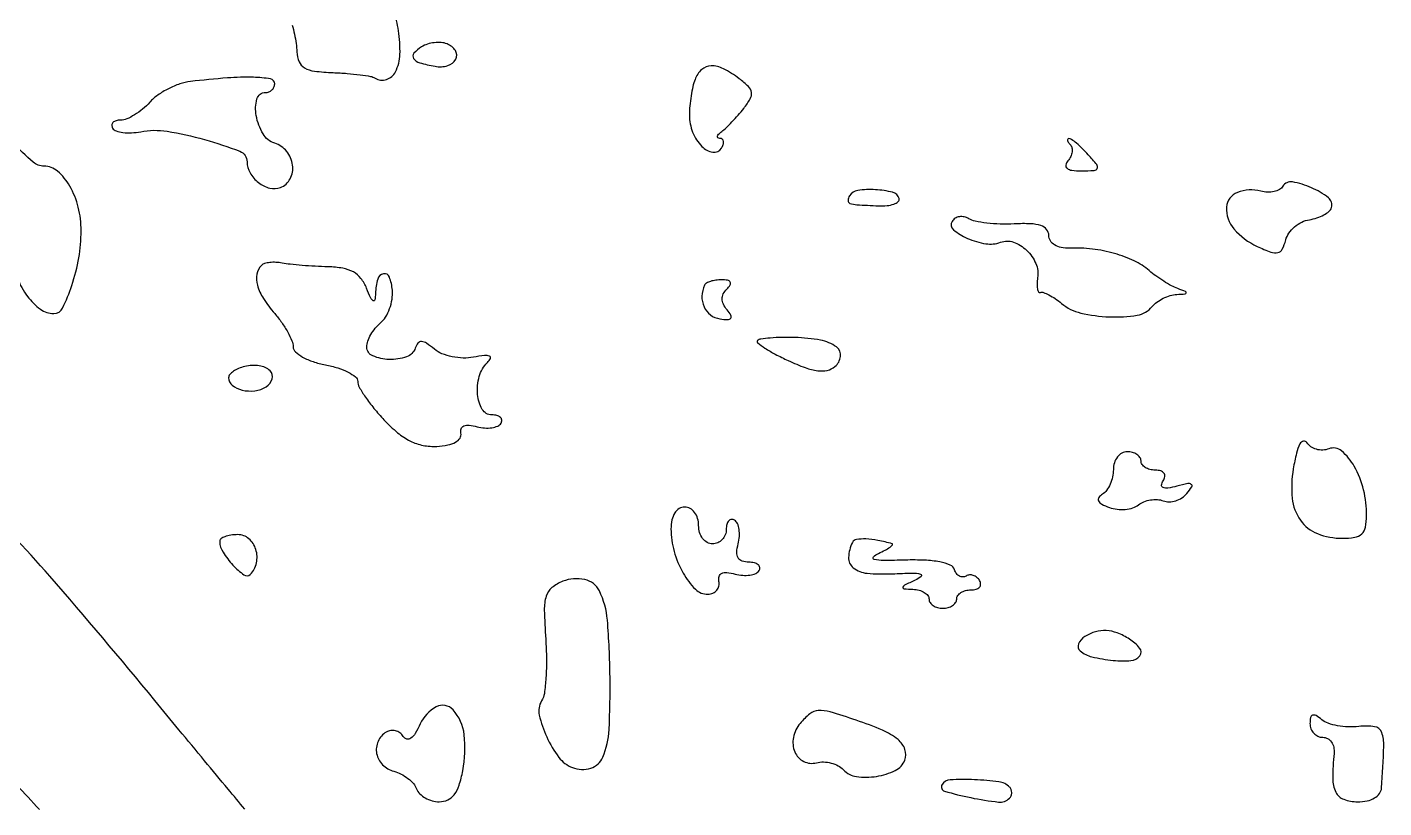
# Model space of a CAD drawing. Extents: x 0 to 5034, y 0 to 2560.
# Drawn here: x 3127.1 to 3274.4, y 1791.3 to 1876.1 of the extents above; entities that cross this region are included whole.
import ezdxf

# ---------------------------------------------------------------- set-up
doc = ezdxf.new("R2010")
doc.units = 0

msp = doc.modelspace()

# ---------------------------------------------------------------- linework, layer by layer
for points in [[(3155.897997, 1876.326671, -0.017675), (3156.145079, 1875.349379, -0.017487), (3156.329148, 1874.322209, -0.025296), (3156.413633, 1873.404138, 0.087346), (3156.647591, 1872.335006, 0.166874), (3157.220839, 1871.681916, 0.100001), (3158.309174, 1871.320804, 0.02047), (3160.339521, 1871.157828, -0.009822), (3161.861624, 1871.068214, -0.012542), (3163.259223, 1870.922998, -0.010508), (3164.414197, 1870.748878, -0.096026), (3164.887266, 1870.569673, 0.217572), (3166.134544, 1870.41281, 0.204738), (3167.113051, 1871.249201, 0.106727), (3167.590295, 1873.141905, 0.048266), (3167.430728, 1875.707841, 0.019832), (3166.989968, 1877.90219, 0.102757)], [(3126.089655, 1848.839083, 0.06674), (3127.180472, 1846.866294, 0.075521), (3128.585635, 1845.471575, 0.159049), (3130.030615, 1845, 0.286831), (3130.991661, 1845.60074, 0.033506), (3131.989813, 1848.053514, 0.036511), (3132.746465, 1851.060618, 0.043406), (3133, 1853.975624, 0.060562), (3132.686855, 1856.551475, 0.069734), (3131.766487, 1858.84781, 0.084105), (3130.449657, 1860.449005, 0.180608), (3128.974026, 1861, -0.182246), (3127.79943, 1861.442839, -0.01757), (3125.541886, 1863.572278, -0.017688)], [(3150.749244, 1791.211802, -0.001254), (3148.948283, 1793.36968, -0.000453), (3146.400658, 1796.443467, -0.00045), (3143.617151, 1799.814224, -0.000535), (3140.996934, 1803, 0.007332), (3129.597479, 1816.48218, 0.021443), (3121.216692, 1825.309944, 0.026569)], [(3126, 1793.819745, -0.006992), (3128.47001, 1791.148116, -0.025194)]]:
    msp.add_lwpolyline(points, format="xyb")
for points in [[(3169.938277, 1873.961853, 0.070396), (3169.110838, 1873.273167, 0.347912), (3169.073255, 1872.708652, 0.174001), (3169.735745, 1872.232593, 0.024639), (3171.396256, 1871.845069, 0.115991), (3172.770011, 1871.915115, 0.202069), (3173.64235, 1872.621498, 0.273466), (3173.60264, 1873.555015, 0.158302), (3172.701581, 1874.284273, 0.073633), (3172.070905, 1874.424911, 0.047175), (3171.319394, 1874.40847, 0.046476), (3170.568518, 1874.24918, 0.062995)], [(3199.606989, 1870.418213, 0.035986), (3199.373833, 1869.64944, 0.016813), (3199.178303, 1868.626693, 0.016559), (3199.044319, 1867.535392, 0.022266), (3199, 1866.540657, 0.094267), (3199.351957, 1864.690448, 0.098454), (3200.356704, 1863.130587, 0.163156), (3201.532272, 1862.520329, 0.301842), (3202.469989, 1862.951442, 0.056784), (3202.659751, 1863.354385, 0.119781), (3202.690022, 1863.696484, 0.185534), (3202.561618, 1863.922281, 0.168547), (3202.309017, 1864.015313, -0.146022), (3202.090706, 1864.084984, -0.315161), (3202.031399, 1864.241942, -0.135543), (3202.167836, 1864.480906, -0.037251), (3202.5, 1864.765313, 0.032613), (3202.979238, 1865.168013, 0.011321), (3203.617026, 1865.80743, 0.011191), (3204.289657, 1866.545416, 0.01279), (3204.898385, 1867.281256, 0.03521), (3205.599685, 1868.317044, 0.171377), (3205.72831, 1869.003142, 0.162667), (3205.40005, 1869.638872, 0.030941), (3204.398385, 1870.499452, 0.04217), (3202.688555, 1871.580098, 0.124715), (3201.346666, 1871.895983, 0.184251), (3200.333237, 1871.489599, 0.115157)], [(3144.853954, 1870.193609, 0.053989), (3143.712192, 1869.934506, 0.035317), (3142.468495, 1869.406285, 0.035382), (3141.315439, 1868.710442, 0.055438), (3140.448967, 1867.943609, -0.035771), (3139.672256, 1867.199863, -0.035316), (3138.79428, 1866.570935, -0.037528), (3137.947563, 1866.134438, -0.100578), (3137.285995, 1866, 0.063061), (3136.78726, 1865.936848, 0.13373), (3136.4516, 1865.745645, 0.191592), (3136.329084, 1865.462619, 0.14692), (3136.417116, 1865.134109, 0.174286), (3136.794704, 1864.833661, 0.050296), (3137.532707, 1864.663583, 0.044014), (3138.462853, 1864.628199, 0.034748), (3139.463385, 1864.74825, -0.087126), (3142.316516, 1864.791252, -0.029304), (3146.396715, 1863.890257, -0.022486), (3150.2167, 1862.620582, -0.310691), (3151, 1861.481685, 0.132343), (3151.326507, 1860.269731, 0.097044), (3152.248719, 1859.21783, 0.100894), (3153.46474, 1858.620785, 0.156691), (3154.621855, 1858.685134, 0.183309), (3155.679181, 1859.629451, 0.153091), (3155.943473, 1861.120924, 0.138754), (3155.307814, 1862.607011, 0.146926), (3154, 1863.5, -0.18517), (3152.733946, 1864.51032, -0.088033), (3151.996933, 1866.495614, -0.112847), (3152.077902, 1868.298169, -0.337272), (3153, 1869, 0.091757), (3153.381753, 1869.070652, 0.095932), (3153.70625, 1869.272868, 0.099458), (3153.923402, 1869.5745, 0.106831), (3154, 1869.928911, 0.365708), (3153.544326, 1870.468592, 0.034881), (3151.693652, 1870.651786, 0.026669), (3148.877465, 1870.58308, 0.009391)], [(3240.324657, 1863.342009, -0.144107), (3240.506898, 1863.00775, -0.088695), (3240.523141, 1862.556526, -0.075427), (3240.373741, 1862.058627, -0.062743), (3240.076361, 1861.592009, 0.119614), (3239.844901, 1861.118456, 0.292336), (3239.973073, 1860.769811, 0.135019), (3240.503806, 1860.557049, 0.02822), (3241.513778, 1860.5, 0.013444), (3242.926087, 1860.537982, 0.284126), (3243.256616, 1860.767736, 0.280154), (3243.201455, 1861.169015, 0.013165), (3242.273753, 1862.25, 0.014904), (3241.62985, 1862.920226, 0.019954), (3241.004939, 1863.485938, 0.017516), (3240.461479, 1863.908405, 0.157728), (3240.178346, 1864, 0.213068), (3240.045326, 1863.94062, 0.242037), (3240.010257, 1863.806715, 0.104785), (3240.106673, 1863.595153, 0.037262)], [(3263.387814, 1858.818479, -0.131252), (3263.021621, 1858.473063, -0.069537), (3262.432677, 1858.253836, -0.061579), (3261.722835, 1858.18656, -0.056878), (3260.997839, 1858.290314, 0.156481), (3258.461552, 1858.151525, 0.292989), (3257.288434, 1856.561546, 0.197678), (3258.088473, 1854.184735, 0.106043), (3260.603731, 1852.294422, 0.019072), (3262.097628, 1851.671512, 0.145222), (3262.849557, 1851.619937, 0.22504), (3263.333644, 1851.997698, 0.052464), (3263.707173, 1852.988229, -0.087684), (3264.051354, 1853.737319, -0.063901), (3264.665952, 1854.419614, -0.062877), (3265.445214, 1854.935003, -0.078127), (3266.273609, 1855.193807, 0.041663), (3267.089159, 1855.384893, 0.04674), (3267.829302, 1855.703806, 0.052374), (3268.394295, 1856.09442, 0.13881), (3268.663149, 1856.5, 0.315448), (3268.33018, 1857.570292, 0.061068), (3266.488648, 1858.664338, 0.060601), (3264.427721, 1859.28615, 0.306379)], [(3216.367878, 1857.786222, 0.128551), (3216.209012, 1857.268761, 0.331154), (3216.41636, 1856.963984, 0.069297), (3217.180848, 1856.812633, 0.004275), (3219.5, 1856.7, 0.033462), (3220.440512, 1856.725326, 0.060493), (3221.192187, 1856.889205, 0.094945), (3221.651489, 1857.155131, 0.290834), (3221.75, 1857.484527, 0.26794), (3221.052136, 1858.163613, 0.048083), (3219.186312, 1858.449591, 0.04802), (3217.270156, 1858.372963, 0.223957)], [(3227.504854, 1855.007853, 0.371089), (3227.648756, 1854.099416, 0.074218), (3229.159649, 1853.162957, 0.06193), (3231.16582, 1852.579581, 0.131467), (3232.762735, 1852.743277, -0.179104), (3234.151767, 1852.755969, -0.104904), (3235.583475, 1851.869579, -0.09924), (3236.591214, 1850.426386, -0.14339), (3236.786923, 1848.89236, 0.029136), (3236.719233, 1848.215606, 0.058266), (3236.759448, 1847.680163, 0.103396), (3236.892775, 1847.362541, 0.336325), (3237.096305, 1847.295448, -0.174616), (3237.429537, 1847.290352, -0.030348), (3238.01312, 1847.02854, -0.029799), (3238.690241, 1846.620838, -0.022798), (3239.380011, 1846.099582, 0.115789), (3241.465914, 1845.060471, 0.049057), (3244.582838, 1844.641592, 0.048608), (3247.591416, 1844.827111, 0.181918), (3249.208433, 1845.75, -0.062453), (3249.724477, 1846.234401, -0.041601), (3250.418525, 1846.656003, -0.041581), (3251.173352, 1846.957154, -0.062088), (3251.872445, 1847.078947, 0.006445), (3252.79121, 1847.135392, 0.336093), (3252.916677, 1847.246039, 0.362389), (3252.840263, 1847.387347, 0.006847), (3252, 1847.709435, -0.035275), (3251.31048, 1848.019733, -0.016675), (3250.466794, 1848.510373, -0.016433), (3249.614219, 1849.08487, -0.022302), (3248.886959, 1849.66153, 0.067867), (3247.266021, 1850.722312, 0.042039), (3245.13292, 1851.525036, 0.039425), (3242.719158, 1852.007015, 0.038962), (3240.25, 1852.106803, -0.055355), (3239.341915, 1852.173305, -0.090683), (3238.623428, 1852.447501, -0.116284), (3238.166055, 1852.897228, -0.141508), (3238, 1853.472214, 0.17763), (3237.762715, 1854.119059, 0.136432), (3237.135314, 1854.545, 0.072675), (3236.013084, 1854.749371, 0.021106), (3234.25, 1854.736741, -0.019272), (3232.727754, 1854.720254, -0.021112), (3231.254673, 1854.82343, -0.021113), (3230.01123, 1855.016911, -0.091139), (3229.319098, 1855.29204, 0.085222), (3228.820158, 1855.49719, 0.094138), (3228.299042, 1855.514051, 0.10112), (3227.837184, 1855.341821, 0.115189)], [(3152.568177, 1850.234843, 0.154636), (3152.075191, 1849.284558, 0.110117), (3152.132698, 1848.078264, 0.07614), (3152.77496, 1846.636095, 0.035887), (3154, 1845, -0.025286), (3154.76548, 1844.021569, -0.02679), (3155.4125, 1842.989006, -0.027697), (3155.869096, 1842.045738, -0.099181), (3156, 1841.392303, 0.211324), (3156.241526, 1840.846363, 0.056972), (3157.028125, 1840.280116, 0.04733), (3158.159881, 1839.780768, 0.033885), (3159.5, 1839.434022, -0.029574), (3160.840766, 1839.099403, -0.042452), (3161.973234, 1838.6358, -0.049762), (3162.770675, 1838.121446, -0.227412), (3163.004627, 1837.638709, 0.129324), (3163.169763, 1837.021145, 0.020191), (3163.844864, 1835.941667, 0.021326), (3164.767229, 1834.707749, 0.017143), (3165.858507, 1833.460582, 0.031151), (3167.336898, 1832.068336, 0.057347), (3168.718655, 1831.165918, 0.067097), (3170.108652, 1830.689833, 0.063255), (3171.60388, 1830.585521, 0.035656), (3172.771061, 1830.735709, 0.074947), (3173.62817, 1831.047479, 0.119024), (3174.11059, 1831.483932, 0.209977), (3174.20741, 1832.002708, -0.1392), (3174.230572, 1832.493143, -0.217584), (3174.514498, 1832.79651, -0.124017), (3175.088471, 1832.879286, -0.038076), (3175.956414, 1832.721649, 0.045254), (3176.778948, 1832.584405, 0.054303), (3177.562794, 1832.610763, 0.063353), (3178.195988, 1832.785084, 0.156775), (3178.558021, 1833.09388, 0.159385), (3178.641142, 1833.437314, 0.191145), (3178.495569, 1833.733827, 0.126121), (3178.115829, 1833.934315, 0.05878), (3177.559017, 1834, -0.26866), (3176.521823, 1834.60066, -0.109438), (3176.017421, 1836.21445, -0.089367), (3176.201216, 1838.17795, -0.129162), (3177.075823, 1839.675823, 0.083161), (3177.401587, 1840.132656, 0.439185), (3177.301739, 1840.386966, 0.125513), (3176.767654, 1840.450985, 0.014616), (3175.570076, 1840.258147, -0.054979), (3174.459926, 1840.170222, -0.043173), (3173.260136, 1840.311369, -0.04448), (3172.154045, 1840.644212, -0.077371), (3171.331632, 1841.132324, 0.024175), (3170.471405, 1841.775117, 0.135014), (3169.931106, 1841.95716, 0.242134), (3169.54786, 1841.786682, 0.088346), (3169.254045, 1841.25, -0.234605), (3168.312378, 1840.308593, -0.087386), (3166.410357, 1840.021022, -0.095674), (3164.638697, 1840.407982, -0.299772), (3164, 1841.377555, -0.085716), (3164.106478, 1841.994102, -0.043653), (3164.434761, 1842.711273, -0.041669), (3164.91373, 1843.411653, -0.04878), (3165.480036, 1843.983431, 0.083125), (3166.032743, 1844.623608, 0.049629), (3166.468859, 1845.533029, 0.048014), (3166.731892, 1846.554512, 0.059732), (3166.767895, 1847.533783, 0.067992), (3166.450781, 1848.962956, 0.365517), (3165.809106, 1849.326795, 0.285918), (3165.179568, 1848.749628, 0.058649), (3164.936614, 1847.190983, -0.032514), (3164.864094, 1846.485755, -0.522878), (3164.681228, 1846.39972, -0.157453), (3164.420516, 1846.688335, -0.01003), (3163.968838, 1847.75, 0.070096), (3163.357525, 1848.812376, 0.100706), (3162.535213, 1849.516246, 0.084315), (3161.390041, 1849.92002, 0.036876), (3159.782224, 1850.076511, -0.00759), (3158.402263, 1850.129648, -0.00676), (3156.970118, 1850.226016, -0.006799), (3155.684658, 1850.347601, -0.02075), (3154.818177, 1850.478021, 0.035618), (3154.132668, 1850.560458, 0.039054), (3153.463487, 1850.54065, 0.042496), (3152.902136, 1850.431176, 0.127651)], [(3200.641145, 1848.083333, 0.101169), (3200.356874, 1846.885871, 0.115136), (3200.588159, 1845.732079, 0.123333), (3201.28584, 1844.856001, 0.127463), (3202.305807, 1844.425622, 0.026127), (3203.155003, 1844.346003, 0.240195), (3203.481215, 1844.495696, 0.312146), (3203.501325, 1844.809506, 0.037917), (3203.079601, 1845.404087, -0.060944), (3202.687637, 1846.014278, -0.110263), (3202.553153, 1846.58965, -0.119649), (3202.67984, 1847.135161, -0.07993), (3203.057127, 1847.657127, 0.054986), (3203.417807, 1848.107241, 0.276221), (3203.426062, 1848.416667, 0.22776), (3203.145236, 1848.613188, 0.0407), (3202.489345, 1848.666667, 0.034389), (3201.8657, 1848.623722, 0.042081), (3201.295791, 1848.495313, 0.047224), (3200.8527, 1848.307922, 0.161785)], [(3206.399085, 1842.06688, 0.449746), (3206.414751, 1841.811177, 0.021519), (3207.198132, 1841.250389, 0.023225), (3208.314987, 1840.593275, 0.013057), (3209.725872, 1839.895548, 0.019883), (3211.572963, 1839.128961, 0.056069), (3212.928099, 1838.795024, 0.085231), (3213.961216, 1838.836849, 0.12114), (3214.784708, 1839.236286, 0.192609), (3215.391981, 1840.354491, 0.270204), (3214.948685, 1841.372063, 0.113812), (3213.223113, 1842.112825, 0.037766), (3210.466835, 1842.398704, 0.011374), (3209.042635, 1842.405976, 0.01594), (3207.772183, 1842.343015, 0.01221), (3206.735488, 1842.232908, 0.165607)], [(3150.75, 1839.253989, 0.041971), (3150.080282, 1839.040235, 0.054075), (3149.514062, 1838.730256, 0.064882), (3149.125766, 1838.376764, 0.177505), (3149, 1838.033665, 0.2292), (3149.394158, 1837.218978, 0.108755), (3150.468295, 1836.696257, 0.090163), (3151.852943, 1836.618071, 0.107952), (3153.082325, 1837.050879, 0.18547), (3153.73127, 1837.903729, 0.281489), (3153.494173, 1838.777041, 0.158202), (3152.329719, 1839.329676, 0.088824)], [(3245, 1828.059017, -0.05493), (3244.912208, 1827.262302, -0.049397), (3244.652311, 1826.473314, -0.052468), (3244.269805, 1825.807981, -0.097966), (3243.816376, 1825.386514, 0.09653), (3243.417393, 1825.017765, 0.28587), (3243.390492, 1824.661705, 0.154909), (3243.744559, 1824.310077, 0.031371), (3244.566376, 1823.951082, 0.058916), (3245.397798, 1823.755156, 0.050838), (3246.295445, 1823.744254, 0.053416), (3247.122018, 1823.90852, 0.093038), (3247.737265, 1824.23546, -0.073852), (3248.317241, 1824.572599, -0.054482), (3249.033972, 1824.771163, -0.054778), (3249.771816, 1824.809535, -0.077383), (3250.414152, 1824.671317, 0.098317), (3251.049029, 1824.562072, 0.069998), (3251.7629, 1824.681213, 0.067292), (3252.444229, 1825.00157, 0.07619), (3252.984038, 1825.480767, 0.027514), (3253.503965, 1826.182432, 0.401616), (3253.45332, 1826.459017, 0.211064), (3253.074273, 1826.539759, 0.012409), (3251.900779, 1826.263802, -0.022359), (3250.912789, 1826.052116, -0.134545), (3250.395182, 1826.104639, -0.345002), (3250.235997, 1826.371555, -0.107133), (3250.402645, 1826.842476, 0.098304), (3250.576229, 1827.307028, 0.200479), (3250.487502, 1827.6791, 0.168795), (3250.139522, 1827.920528, 0.068133), (3249.559017, 1828, -0.062283), (3248.962904, 1828.074545, -0.080552), (3248.457961, 1828.29375, -0.097988), (3248.120018, 1828.618621, -0.153634), (3248, 1829, 0.148195), (3247.884432, 1829.381354, 0.098894), (3247.559375, 1829.70625, 0.082425), (3247.073457, 1829.925306, 0.064853), (3246.5, 1830, 0.128528), (3245.92796, 1829.850484, 0.100726), (3245.440625, 1829.429836, 0.089148), (3245.112945, 1828.800591, 0.075715)], [(3264.524511, 1828.145077, 0.066449), (3264.413337, 1824.939265, 0.130045), (3265.29926, 1822.561678, 0.146565), (3267.151167, 1821.111238, 0.093613), (3269.857835, 1820.6, 0.041933), (3271.184686, 1820.711473, 0.146905), (3271.945433, 1821.087775, 0.155257), (3272.348968, 1821.806393, 0.04854), (3272.482044, 1823.05, 0.062751), (3272.155392, 1825.859708, 0.067973), (3271.142333, 1828.419729, 0.088607), (3269.770453, 1830.084296, 0.274377), (3268.39119, 1830.319872, -0.081982), (3267.723134, 1830.182495, -0.078059), (3267.034323, 1830.263169, -0.081753), (3266.430977, 1830.543927, -0.10502), (3266.009103, 1830.985271, 0.318734), (3265.628733, 1831.14614, 0.221561), (3265.244496, 1830.852175, 0.062428), (3264.868634, 1829.844314, 0.016224)], [(3197, 1821.614307, 0.068656), (3197.334772, 1819.187766, 0.060139), (3198.318964, 1816.822624, 0.067446), (3199.648453, 1815.070677, 0.208574), (3201, 1814.537569, 0.09162), (3201.550149, 1814.659596, 0.113743), (3201.973427, 1814.966608, 0.121034), (3202.202598, 1815.411277, 0.113269), (3202.20741, 1815.923223, -0.119207), (3202.218849, 1816.464868, -0.224706), (3202.494633, 1816.791972, -0.134157), (3203.06325, 1816.884626, -0.037664), (3203.956414, 1816.721649, 0.045254), (3204.778948, 1816.584405, 0.054303), (3205.562794, 1816.610763, 0.063353), (3206.195988, 1816.785084, 0.156775), (3206.558021, 1817.09388, 0.175788), (3206.629549, 1817.436942, 0.188743), (3206.461308, 1817.733827, 0.117061), (3206.044444, 1817.93472, 0.054056), (3205.442386, 1818, -0.081384), (3204.711911, 1818.119691, -0.182702), (3204.283895, 1818.470251, -0.147647), (3204.14145, 1819.078722, -0.048178), (3204.289489, 1819.999004, 0.046215), (3204.422423, 1820.805232, 0.054994), (3204.392509, 1821.575304, 0.064046), (3204.21553, 1822.198685, 0.15438), (3203.90612, 1822.558021, 0.159385), (3203.562686, 1822.641142, 0.191145), (3203.266173, 1822.495569, 0.126121), (3203.065685, 1822.115829, 0.05878), (3203, 1821.559017, -0.095165), (3202.885705, 1820.963945, -0.09695), (3202.559375, 1820.457961, -0.098802), (3202.072373, 1820.119235, -0.103052), (3201.5, 1820, -0.130775), (3200.924246, 1820.153209, -0.10214), (3200.4375, 1820.583333, -0.08892), (3200.111864, 1821.230589, -0.072314), (3200, 1822, 0.072314), (3199.888136, 1822.769411, 0.08892), (3199.5625, 1823.416667, 0.10214), (3199.075754, 1823.846791, 0.130775), (3198.5, 1824, 0.138128), (3197.888426, 1823.827763, 0.115628), (3197.407187, 1823.352384, 0.089063), (3197.101314, 1822.594582, 0.051539)], [(3148.031803, 1820.25, 0.130907), (3148.395617, 1819.085089, 0.046522), (3149.468712, 1817.691007, 0.04749), (3150.662374, 1816.629446, 0.36996), (3151.348877, 1816.68221, 0.144621), (3152.024706, 1817.924771, 0.129134), (3151.957069, 1819.39578, 0.14041), (3151.192754, 1820.557832, 0.179391), (3150, 1821, 0.035742), (3149.236249, 1820.945334, 0.055348), (3148.596842, 1820.779687, 0.073912), (3148.165178, 1820.537309, 0.243125)], [(3216.689105, 1820.160933, 0.100349), (3216.270582, 1818.518043, 0.242252), (3216.773906, 1817.408687, 0.14568), (3218.27355, 1816.809379, 0.034376), (3221, 1816.749007, -0.006373), (3223.221078, 1816.824195, -0.073595), (3224.083957, 1816.71504, -0.60004), (3224.140766, 1816.457541, -0.070216), (3223.5, 1816.049683, 0.005894), (3222.344009, 1815.507689, 0.221169), (3222.165636, 1815.289465, 0.46252), (3222.276761, 1815.132654, 0.011928), (3223.25, 1815.070285, -0.054897), (3223.919407, 1814.969234, -0.072474), (3224.485938, 1814.726896, -0.090029), (3224.86682, 1814.387084, -0.16722), (3225, 1814, 0.148195), (3225.115568, 1813.618646, 0.098894), (3225.440625, 1813.29375, 0.082425), (3225.926543, 1813.074694, 0.064853), (3226.5, 1813, 0.064853), (3227.073457, 1813.074694, 0.082425), (3227.559375, 1813.29375, 0.098894), (3227.884432, 1813.618646, 0.148195), (3228, 1814, -0.153634), (3228.120018, 1814.381379, -0.097988), (3228.457961, 1814.70625, -0.080552), (3228.962904, 1814.925455, -0.062283), (3229.559017, 1815, 0.067432), (3230.109731, 1815.074611, 0.140899), (3230.475564, 1815.298542, 0.190788), (3230.602176, 1815.63036, 0.136093), (3230.489919, 1816.016312, 0.08179), (3230.186095, 1816.364971, 0.092127), (3229.797949, 1816.580585, 0.100674), (3229.387096, 1816.631229, 0.119451), (3229.016312, 1816.510081, -0.134255), (3228.662893, 1816.405901, -0.130548), (3228.301425, 1816.494312, -0.110483), (3227.986769, 1816.770054, -0.077503), (3227.769939, 1817.190183, 0.218224), (3227.30413, 1817.688731, 0.049072), (3226.163202, 1818.031134, 0.037805), (3224.529926, 1818.224623, 0.01855), (3222.434529, 1818.235618, -0.006711), (3220.069669, 1818.192038, -0.062551), (3219.058562, 1818.313889, -0.563755), (3218.97488, 1818.58514, -0.106513), (3219.5, 1818.96892, 0.014489), (3220.233578, 1819.321359, 0.032054), (3220.765625, 1819.640964, 0.060961), (3221.036084, 1819.881445, 0.548726), (3221, 1820.006226, 0.023809), (3219.462016, 1820.379274, 0.038639), (3218.126458, 1820.530989, 0.045677), (3217.116163, 1820.474943, 0.248593)], [(3185.26448, 1815.938279, 0.07845), (3184.066339, 1815.244229, 0.151336), (3183.45656, 1814.331111, 0.07849), (3183.255972, 1812.817286, 0.011107), (3183.404494, 1809.668636, -0.015331), (3183.48837, 1807.501769, -0.018389), (3183.429722, 1805.461962, -0.017335), (3183.25931, 1803.766659, -0.105065), (3182.963034, 1802.940188, 0.196225), (3182.706968, 1801.412267, 0.052935), (3183.512558, 1799.039072, 0.052979), (3184.841293, 1796.81676, 0.140833), (3186.303699, 1795.713702, 0.168071), (3188.291237, 1795.647335, 0.222899), (3189.61196, 1796.849108, 0.086356), (3190.284165, 1799.832609, 0.01559), (3190.387738, 1805.540275, 0.016744), (3190.099879, 1811.723737, 0.094731), (3189.227112, 1814.890773, 0.229422), (3187.642012, 1816.12595, 0.145866)], [(3241.912981, 1809.946219, 0.155918), (3241.218669, 1809.134961, 0.328238), (3241.402102, 1808.371455, 0.119421), (3242.671185, 1807.737967, 0.029065), (3244.996058, 1807.345694, 0.048175), (3246.905474, 1807.321317, 0.212976), (3247.86711, 1807.850651, 0.344501), (3247.854089, 1808.684645, 0.083507), (3246.75, 1809.662863, 0.046974), (3245.431112, 1810.323742, 0.07819), (3244.219487, 1810.587794, 0.085549), (3243.063613, 1810.457595, 0.067784)], [(3169.796135, 1800.451911, -0.028103), (3169.258872, 1799.429222, -0.100769), (3168.763443, 1798.887472, -0.230001), (3168.324047, 1798.808863, -0.187687), (3167.938359, 1799.099738, 0.095084), (3167.580827, 1799.488814, 0.096928), (3167.106973, 1799.714666, 0.098819), (3166.590713, 1799.742842, 0.103139), (3166.111803, 1799.569098, 0.149269), (3165.220507, 1798.554661, 0.154821), (3165.064517, 1797.231131, 0.148241), (3165.702909, 1796.017443, 0.134924), (3166.930825, 1795.307839, -0.054344), (3167.709321, 1795.010929, -0.046194), (3168.452446, 1794.539559, -0.048392), (3169.053171, 1793.975085, -0.088576), (3169.39944, 1793.401458, 0.10541), (3169.747884, 1792.865483, 0.06662), (3170.343282, 1792.411678, 0.062478), (3171.083084, 1792.10462, 0.067257), (3171.857324, 1792, 0.108936), (3172.77797, 1792.202992, 0.122637), (3173.482434, 1792.77044, 0.085066), (3174.010137, 1793.786717, 0.03095), (3174.408838, 1795.365757, 0.072903), (3174.564871, 1799.274581, 0.159064), (3173.352603, 1801.980917, 0.344059), (3171.527099, 1802.296966, 0.164448)], [(3211.010569, 1800.512735, 0.1245), (3210.282056, 1798.985139, 0.149047), (3210.4384, 1797.405336, 0.180503), (3211.397371, 1796.379494, 0.181374), (3212.79168, 1796.235272, -0.071878), (3213.552632, 1796.321064, -0.056286), (3214.375943, 1796.201939, -0.057344), (3215.134552, 1795.907085, -0.083737), (3215.703069, 1795.472782, 0.172273), (3217.126318, 1794.735003, 0.073714), (3219.298646, 1794.756982, 0.074599), (3221.341417, 1795.402794, 0.189538), (3222.373377, 1796.530621, 0.181443), (3222.38198, 1797.689005, 0.133876), (3221.632575, 1798.743794, 0.070486), (3219.954238, 1799.763956, 0.020127), (3217.100777, 1800.854908, 0.00929), (3214.26066, 1801.753258, 0.086186), (3212.986394, 1801.901511, 0.156075), (3212.064197, 1801.548297, 0.050704)], [(3266.333333, 1800.484124, 0.092971), (3266.439596, 1799.917585, 0.096311), (3266.743465, 1799.435961, 0.099236), (3267.196806, 1799.11362, 0.105456), (3267.729525, 1799, -0.12909), (3268.247732, 1798.863942, -0.112767), (3268.663294, 1798.485938, -0.099079), (3268.910328, 1797.918482, -0.078776), (3268.947704, 1797.25, 0.023311), (3268.79855, 1794.528904, 0.115675), (3269.133906, 1793.04444, 0.193656), (3269.990046, 1792.269414, 0.088514), (3271.5, 1792, 0.049579), (3272.527992, 1792.102185, 0.081461), (3273.344, 1792.41, 0.104921), (3273.879178, 1792.891215, 0.141635), (3274.1, 1793.5, 0.006031), (3274.347715, 1798.04026, 0.099152), (3274.113902, 1799.53452, 0.275704), (3273.3502, 1800.151948, 0.065288), (3271.642968, 1800.171496, -0.038885), (3270.496579, 1800.124225, -0.035941), (3269.325472, 1800.251637, -0.037936), (3268.298508, 1800.520501, -0.090453), (3267.613721, 1800.90562, 0.034101), (3266.992457, 1801.353427, 0.222148), (3266.620015, 1801.398024, 0.271939), (3266.396445, 1801.14401, 0.047711)], [(3226.414603, 1793.861824, 0.492927), (3226.680376, 1793.160782, 0.023047), (3229.522269, 1792.446034, 0.022338), (3232.54774, 1791.971312, 0.22792), (3233.713295, 1792.379962, 0.094844), (3233.904664, 1792.661933, 0.09686), (3233.976526, 1792.992535, 0.098868), (3233.918175, 1793.320302, 0.103397), (3233.738707, 1793.594626, 0.164512), (3232.57971, 1794.167833, 0.024186), (3229.933746, 1794.392828, 0.02153), (3227.284231, 1794.375372, 0.246726)]]:
    msp.add_lwpolyline(points, format="xyb", close=True)

doc.saveas('drawing.dxf')
